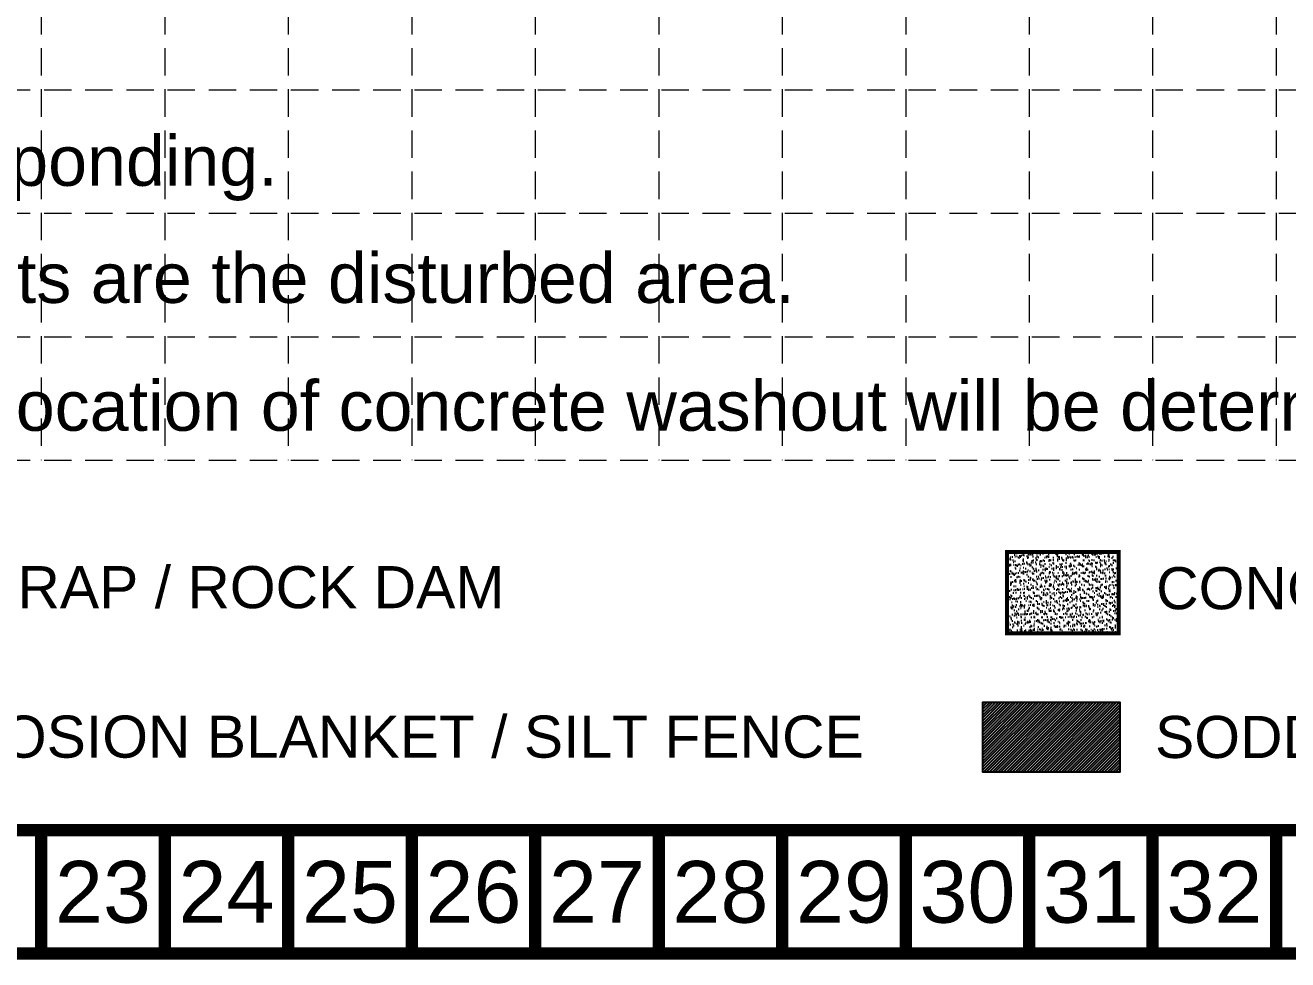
# Model space of a CAD drawing. Header units: inches. Extents: x 2468851 to 2474620, y 7110473 to 7114082.
# Drawn here: x 2470913 to 2471834, y 7110473 to 7111154 of the extents above; entities that cross this region are included whole.
import ezdxf
from ezdxf.enums import TextEntityAlignment as Align

# ---------------------------------------------------------------- set-up
doc = ezdxf.new("R2010")
doc.units = ezdxf.units.IN
doc.header["$MEASUREMENT"] = 0
doc.linetypes.add('HIDDEN', pattern=[0.375, 0.25, -0.125])
for name, color, linetype in [('BASE', 7, 'Continuous'), ('GRID', 254, 'HIDDEN'), ('LEGEND', 7, 'Continuous')]:
    doc.layers.add(name, color=color, linetype=linetype)
doc.styles.get("Standard").update_dxf_attribs({"font": 'ARIAL.TTF'})

msp = doc.modelspace()

# ---------------------------------------------------------------- hatches: boundary and pattern name
at = {"layer": 'BASE'}
h = msp.add_hatch(dxfattribs=at)
h.set_pattern_fill('AR-SAND', color=30, scale=2.373696, style=0)
h.set_pattern_definition([(37.5, (2473637.6718, 7110532.5856), (-0.149527, 4.573693), [0, -3.6080175, 0, -4.035283, 0, -3.8572555]), (7.5, (2473637.672, 7110532.5856), (4.200911, 6.698916), [0, -1.9464305, 0, -3.251963, 0, -1.24619]), (327.5, (2473634.752, 7110532.5856), (7.392025, 0.013433), [0, -1.186848, 0, -4.272652, 0, -5.578185]), (317.5, (2473634.752, 7110532.5856), (7.13563, 2.083335), [0, -0.593424, 0, -2.800961, 0, -3.204489])])
h.paths.add_polyline_path([(2471710.31, 7110710.61), (2471710.31, 7110769.96), (2471629.04, 7110769.96), (2471629.04, 7110710.61)])
at = {"layer": 'LEGEND'}
h = msp.add_hatch(dxfattribs=at)
h.set_pattern_fill('ANSI31', color=2, scale=237.094716, style=0)
h.set_pattern_definition([(45, (2471491.035, 7110484.5), (-20.9564, 20.9564), [])])
h.paths.add_polyline_path([(2471611.22, 7110660.2), (2471611.22, 7110657.2), (2471611.22, 7110609.69), (2471711.47, 7110609.69), (2471711.47, 7110660.2)])
h = msp.add_hatch(dxfattribs=at)
h.set_pattern_fill('ANSI31', color=2, scale=11.854736, style=0)
h.set_pattern_definition([(45, (2471491.0349, 7110484.5012), (-1.0478205, 1.0478205), [])])
h.paths.add_polyline_path([(2471611.22, 7110660.2), (2471611.22, 7110657.2), (2471611.22, 7110609.69), (2471711.47, 7110609.69), (2471711.47, 7110660.2)])

# ---------------------------------------------------------------- linework, layer by layer
at = {"layer": 'BASE', "const_width": 9}
for points in [[(2468855.16, 7110477.19), (2474615.16, 7110477.19), (2474615.16, 7114077.19), (2468855.16, 7114077.19)], [(2468945.16, 7110567.19), (2474525.16, 7110567.19), (2474525.16, 7113987.19), (2468945.16, 7113987.19)]]:
    msp.add_lwpolyline(points, close=True, dxfattribs=at)
at = {"layer": 'BASE', "color": 30, "const_width": 2.97}
msp.add_lwpolyline([(2471629.04, 7110710.61), (2471710.31, 7110710.61), (2471710.31, 7110769.96), (2471629.04, 7110769.96)], close=True, dxfattribs=at)
at = {"layer": 'BASE', "const_width": 9}
for points in [[(2470925.16, 7110477.19), (2470925.16, 7110567.19)], [(2471015.16, 7110477.19), (2471015.16, 7110567.19)], [(2471105.16, 7110477.19), (2471105.16, 7110567.19)], [(2471195.16, 7110477.19), (2471195.16, 7110567.19)], [(2471285.16, 7110477.19), (2471285.16, 7110567.19)], [(2471375.16, 7110477.19), (2471375.16, 7110567.19)], [(2471465.16, 7110477.19), (2471465.16, 7110567.19)], [(2471555.16, 7110477.19), (2471555.16, 7110567.19)], [(2471645.16, 7110477.19), (2471645.16, 7110567.19)], [(2471735.16, 7110477.19), (2471735.16, 7110567.19)], [(2471825.16, 7110477.19), (2471825.16, 7110567.19)]]:
    msp.add_lwpolyline(points, dxfattribs=at)
at = {"layer": 'GRID', "color": 252, "linetype": 'HIDDEN', "lineweight": 0, "ltscale": 80}
for p, q in [((2470925.16, 7113987.19), (2470925.16, 7110836.8)), ((2471015.16, 7113987.19), (2471015.16, 7110836.8)), ((2471105.16, 7113987.19), (2471105.16, 7110836.8)), ((2471195.16, 7113987.19), (2471195.16, 7110836.8)), ((2471285.16, 7113987.19), (2471285.16, 7110836.8)), ((2471375.16, 7113987.19), (2471375.16, 7110836.8)), ((2471465.16, 7113987.19), (2471465.16, 7110836.8)), ((2471555.16, 7113987.19), (2471555.16, 7110836.8)), ((2471645.16, 7113987.19), (2471645.16, 7110836.8)), ((2471735.16, 7113987.19), (2471735.16, 7110836.8)), ((2471825.16, 7113987.19), (2471825.16, 7110836.8)), ((2468947.17, 7111106.8), (2474527.17, 7111106.8)), ((2468947.17, 7111016.8), (2474527.17, 7111016.8)), ((2468947.17, 7110926.8), (2474527.17, 7110926.8)), ((2468947.17, 7110836.8), (2474527.17, 7110836.8))]:
    msp.add_line(p, q, dxfattribs=at)
at = {"layer": 'LEGEND', "color": 2}
msp.add_lwpolyline([(2471611.22, 7110657.2), (2471611.22, 7110609.69), (2471711.47, 7110609.69), (2471711.47, 7110660.2), (2471611.22, 7110660.2)], close=True, dxfattribs=at)

# ---------------------------------------------------------------- texts
at = {"layer": 'BASE', "color": 7}
for s, height, p in [('All slopes are 3:1 or flatter. Monitor inlets during and after storm events to prevent ponding.', 36.499, (2469045.7, 7111036.81)), ('Stabilization practices are expected to be used at all disturbed areas; DR Horton lots are the disturbed area.', 36.49899, (2469042.66, 7110951.45)), ('Location of concrete washout will be determined in the field and will be reflected on this Site Map.', 36.499, (2470878.24, 7110858.27))]:
    msp.add_text(s, height=height, dxfattribs=at).set_placement(p)
at = {"layer": 'BASE'}
for s, p in [('23', (2470970.16, 7110522.19)), ('24', (2471060.16, 7110522.19)), ('25', (2471150.16, 7110522.19)), ('26', (2471240.16, 7110522.19)), ('27', (2471330.16, 7110522.19)), ('28', (2471420.16, 7110522.19)), ('29', (2471510.16, 7110522.19)), ('30', (2471600.16, 7110522.19)), ('31', (2471690.16, 7110522.19)), ('32', (2471780.16, 7110522.19))]:
    msp.add_text(s, height=45, dxfattribs=at).set_placement(p, align=Align.MIDDLE_CENTER)
at = {"layer": 'LEGEND'}
for s, height, p in [('RIPRAP / ROCK DAM', 30.6892, (2470836.31, 7110728.93)), ('CONCRETE WASHOUT', 30.6892, (2471737.71, 7110728.17)), ('EROSION BLANKET / SILT FENCE', 30.6892, (2470836.2, 7110619.98)), ('SODDED LOT', 30.689, (2471736.91, 7110619.74))]:
    msp.add_text(s, height=height, dxfattribs=at).set_placement(p)

doc.saveas('drawing.dxf')
